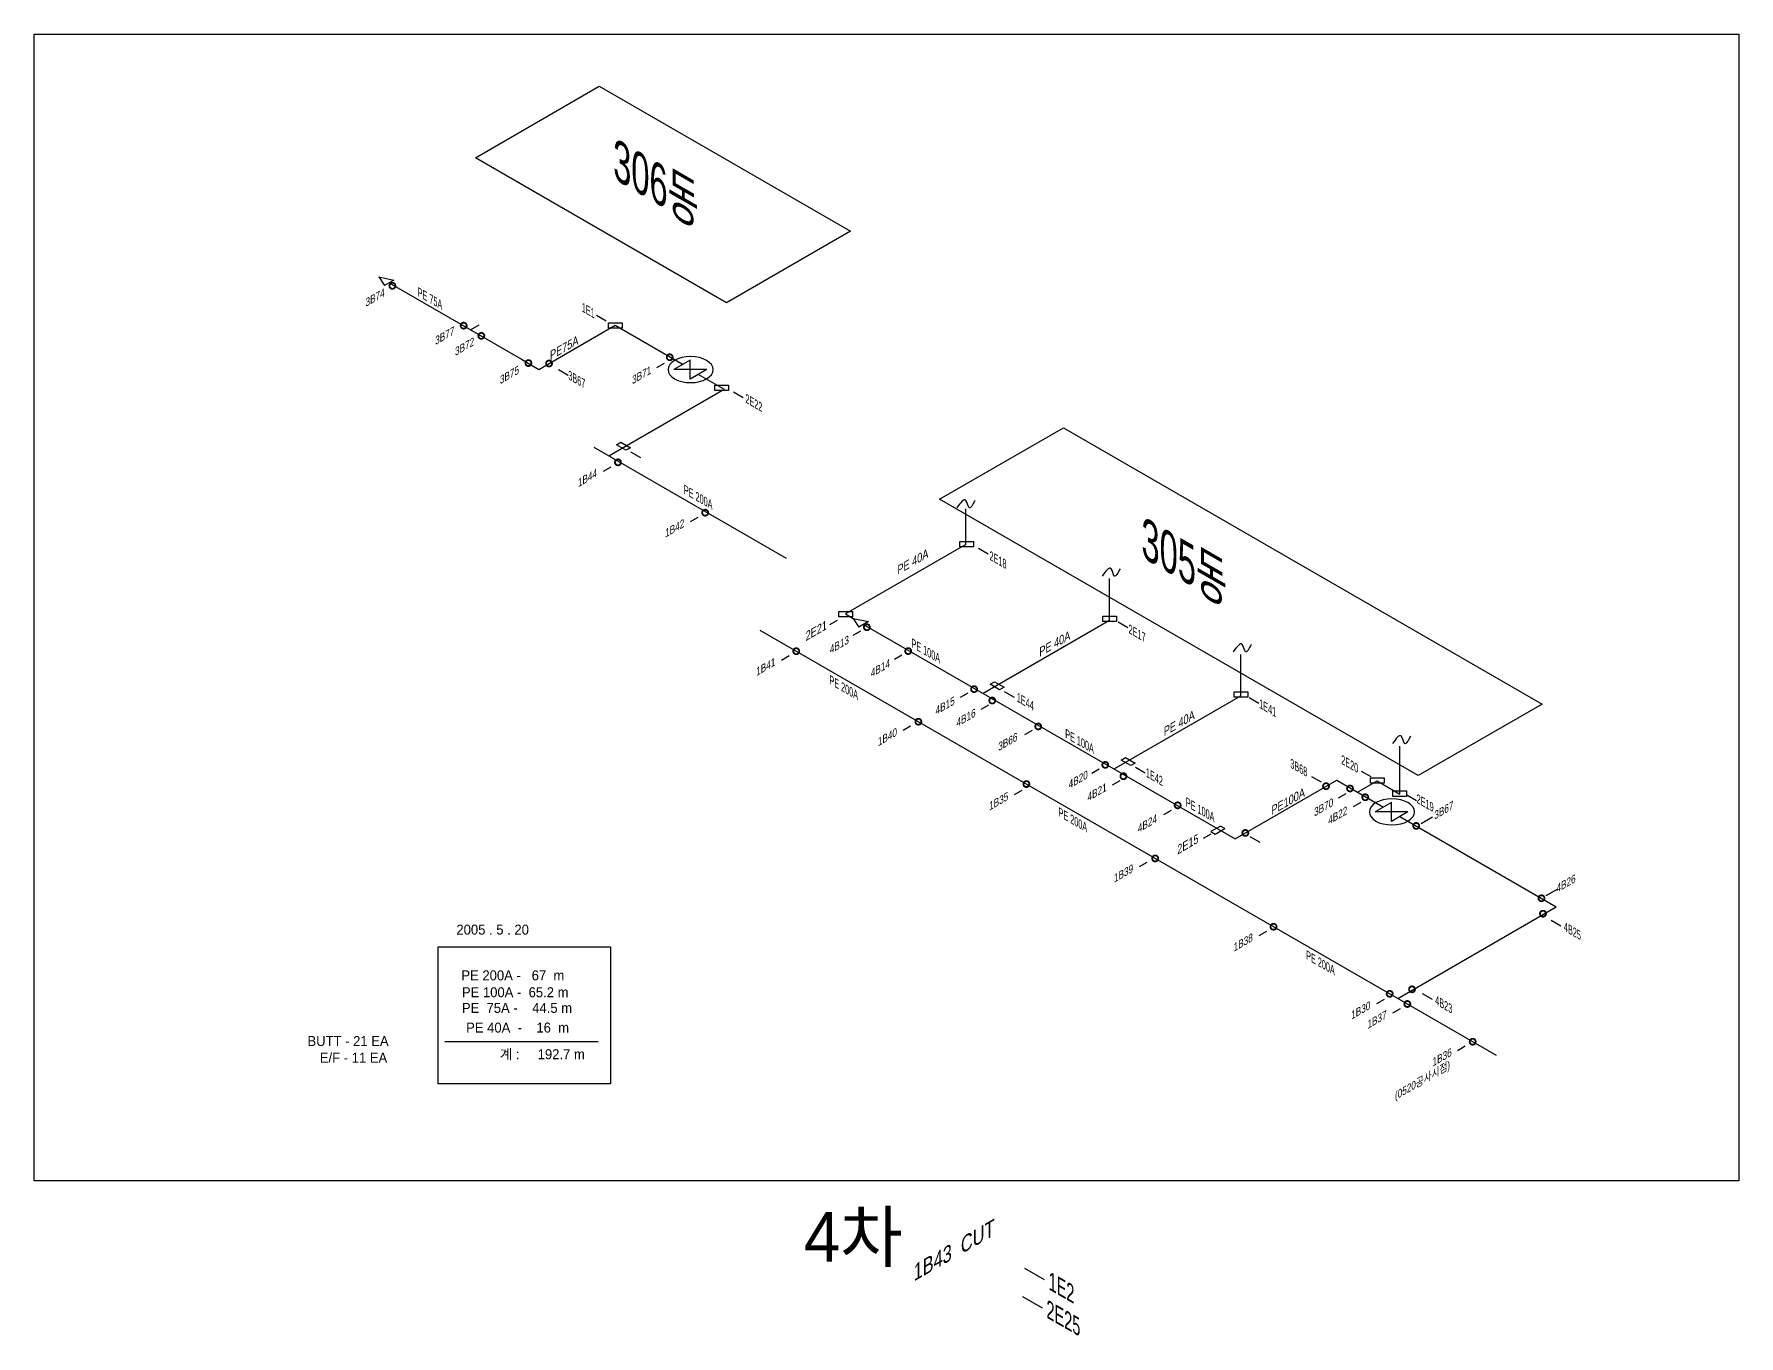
# Model space of a CAD drawing. Extents: x 207357 to 2790028, y 575219 to 1181204.
# Drawn here: x 1628176 to 1883071, y 947092 to 1141750 of the extents above; entities that cross this region are included whole.
import ezdxf

# ---------------------------------------------------------------- set-up
doc = ezdxf.new("R2010")
doc.units = 0
doc.header["$LTSCALE"] = 100
doc.layers.get('0').update_dxf_attribs({"linetype": 'CONTINUOUS'})
for name, color, linetype in [('2차ABF', 4, 'CONTINUOUS'), ('ABF', 4, 'CONTINUOUS'), ('EF', 6, 'CONTINUOUS'), ('GAS', 1, 'CONTINUOUS'), ('GTEXT', 2, 'CONTINUOUS'), ('지시선', 50, 'CONTINUOUS')]:
    doc.layers.add(name, color=color, linetype=linetype)
doc.styles.get("Standard").update_dxf_attribs({"font": 'Dotum.ttf'})
doc.dimstyles.get("Standard").update_dxf_attribs({"dimtxt": 0.18, "dimasz": 0.18, "dimexe": 0.18, "dimexo": 0.0625, "dimgap": 0.09, "dimtad": 0, "dimtih": 1, "dimtoh": 1, "dimdec": 4, "dimzin": 0, "dimdsep": 46, "dimtxsty": 'Standard', "dimcen": 0.09, "dimadec": 0, "dimazin": 0, "dimtfac": 1, "dimtdec": 4, "dimtofl": 0, "dimtmove": 0, "dimatfit": 3, "dimfxl": 0, "dimtolj": 1, "dimtzin": 0, "dimarcsym": 0})

# ---------------------------------------------------------------- blocks, each defined once
blk = doc.blocks.new('E')
at = {"layer": 'EF'}
for p, q in [((266, 588), (-1165, -238)), ((-508, -618), (924, 208)), ((924, 208), (266, 588)), ((-1165, -238), (-508, -618))]:
    blk.add_line(p, q, dxfattribs=at)

msp = doc.modelspace()

# ---------------------------------------------------------------- linework, layer by layer
for p, q in [((1694152, 1123266), (1712660, 1133951)), ((1712660, 1133951), (1750226, 1112262)), ((1731718, 1101577), (1694152, 1123266)), ((1750226, 1112262), (1731718, 1101577)), ((1763570, 1072186), (1782077, 1082871)), ((1782077, 1082871), (1853639, 1041555)), ((1835131, 1030870), (1763570, 1072186)), ((1853639, 1041555), (1835131, 1030870))]:
    msp.add_line(p, q)
at = {"layer": 'ABF', "const_width": 271}
for points in [[(1681300, 1104110, -1), (1682192, 1104110, -1)], [(1691959, 1098156, -1), (1692850, 1098156, -1)], [(1694600, 1096631, -1), (1695491, 1096631, -1)], [(1722771, 1093432, -1), (1723662, 1093432, -1)], [(1701637, 1092559, -1), (1702529, 1092559, -1)], [(1704727, 1092494, -1), (1705618, 1092494, -1)], [(1715025, 1077716, -1), (1715916, 1077716, -1)], [(1728067, 1070186, -1), (1728959, 1070186, -1)], [(1752243, 1053058, -1), (1753134, 1053058, -1)], [(1741682, 1049476, -1), (1742573, 1049476, -1)], [(1758424, 1049490, -1), (1759315, 1049490, -1)], [(1768279, 1043800, -1), (1769170, 1043800, -1)], [(1770998, 1042100, -1), (1771890, 1042100, -1)], [(1759946, 1038931, -1), (1760837, 1038931, -1)], [(1777867, 1038228, -1), (1778758, 1038228, -1)], [(1787886, 1032480, -1), (1788777, 1032480, -1)], [(1776093, 1029609, -1), (1776984, 1029609, -1)], [(1790605, 1030780, -1), (1791497, 1030780, -1)], [(1820895, 1029292, -1), (1821786, 1029292, -1)], [(1824484, 1028951, -1), (1825375, 1028951, -1)], [(1826766, 1027633, -1), (1827657, 1027633, -1)], [(1798711, 1026430, -1), (1799603, 1026430, -1)], [(1808832, 1022299, -1), (1809723, 1022299, -1)], [(1834377, 1023348, -1), (1835268, 1023348, -1)], [(1795354, 1018488, -1), (1796246, 1018488, -1)], [(1853111, 1012532, -1), (1854002, 1012532, -1)], [(1853336, 1010222, -1), (1854228, 1010222, -1)], [(1813044, 1008275, -1), (1813936, 1008275, -1)], [(1833756, 998917, -1), (1834647, 998917, -1)], [(1830413, 998247, -1), (1831305, 998247, -1)], [(1833054, 996722, -1), (1833945, 996722, -1)], [(1842822, 991082, -1), (1843714, 991082, -1)]]:
    msp.add_lwpolyline(points, format="xyb", close=True, dxfattribs=at)
at = {"layer": 'EF'}
for points in [[(1714041, 1098585), (1716083, 1098585), (1716083, 1097774), (1714041, 1097774)], [(1729942, 1089265), (1731983, 1089265), (1731983, 1088454), (1729942, 1088454)], [(1766586, 1065891), (1768627, 1065891), (1768627, 1065081), (1766586, 1065081)], [(1748495, 1055433), (1750536, 1055433), (1750536, 1054623), (1748495, 1054623)], [(1787977, 1054721), (1790018, 1054721), (1790018, 1053911), (1787977, 1053911)], [(1807584, 1043401), (1809625, 1043401), (1809625, 1042591), (1807584, 1042591)], [(1828011, 1030528), (1830052, 1030528), (1830052, 1029718), (1828011, 1029718)], [(1831319, 1028575), (1833361, 1028575), (1833361, 1027765), (1831319, 1027765)]]:
    msp.add_lwpolyline(points, close=True, dxfattribs=at)
at = {"layer": 'GAS'}
for p, q in [((1681266, 1104542), (1701041, 1093125)), ((1693439, 1097514), (1694739, 1098264)), ((1703645, 1091622), (1715073, 1098220)), ((1715073, 1098220), (1725215, 1092365)), ((1701041, 1093125), (1703645, 1091622)), ((1714088, 1078691), (1731346, 1088655)), ((1727514, 1090867), (1731346, 1088655)), ((1740674, 1063341), (1711916, 1079944)), ((1767493, 1065429), (1767493, 1070756)), ((1767493, 1065429), (1749512, 1055048)), ((1788974, 1054099), (1788974, 1060323)), ((1749512, 1055048), (1750659, 1054385)), ((1752209, 1053491), (1805152, 1022924)), ((1770065, 1043182), (1788974, 1054099)), ((1846811, 989036), (1736749, 1052580)), ((1808581, 1042779), (1808581, 1049003)), ((1789672, 1031862), (1808581, 1042779)), ((1832372, 1028119), (1832372, 1035267)), ((1807756, 1021420), (1822940, 1030187)), ((1822940, 1030187), (1829927, 1026153)), ((1826069, 1028380), (1828994, 1030069)), ((1828994, 1030069), (1832372, 1028119)), ((1832373, 1024740), (1855770, 1011232)), ((1805152, 1022924), (1807756, 1021420)), ((1832069, 997548), (1855770, 1011232))]:
    msp.add_line(p, q, dxfattribs=at)
at = {"layer": 'GTEXT'}
for p, q in [((1679717, 1105437), (1680557, 1104133)), ((1679717, 1105437), (1681975, 1104952)), ((1681975, 1104952), (1680557, 1104133)), ((1726291, 1092986), (1723844, 1091574)), ((1728737, 1091574), (1723844, 1091574)), ((1726291, 1090161), (1726291, 1092986)), ((1728737, 1091574), (1726291, 1090161)), ((1750659, 1054385), (1752918, 1053900)), ((1750659, 1054385), (1751499, 1053081)), ((1752918, 1053900), (1751499, 1053081)), ((1831150, 1026859), (1828704, 1025447)), ((1833596, 1025447), (1828704, 1025447)), ((1831150, 1024034), (1831150, 1026859)), ((1833596, 1025447), (1831150, 1024034)), ((1689597, 991119), (1712537, 991119))]:
    msp.add_line(p, q, dxfattribs=at)
for points in [[(1883071, 970288), (1628176, 970288), (1628176, 1141750), (1883071, 1141750)], [(1688596, 1005279), (1714378, 1005279), (1714378, 984774), (1688596, 984774)]]:
    msp.add_lwpolyline(points, close=True, dxfattribs=at)
at = {"layer": 'GTEXT', "ltscale": 0.6, "extrusion": (0, 0, -1)}
for centre in [(1726332, 1091578), (1831191, 1025451)]:
    msp.add_ellipse(centre, major_axis=(-3376, 0), ratio=0.5773503, dxfattribs=at)
at = {"layer": 'GTEXT'}
for points in [[(1768844, 1072031), (1767988, 1070930), (1767499, 1072031), (1766154, 1070930)], [(1790555, 1061816), (1789700, 1060715), (1789210, 1061816), (1787866, 1060715)], [(1810162, 1050496), (1809306, 1049395), (1808817, 1050496), (1807472, 1049395)], [(1833953, 1036760), (1833098, 1035659), (1832609, 1036760), (1831264, 1035659)]]:
    msp.add_spline(points, degree=3, dxfattribs=at)

# ---------------------------------------------------------------- block references
at = {"layer": 'GAS', "xscale": -1}
for p in [(1716161, 1080134), (1772033, 1044314), (1791639, 1032994)]:
    msp.add_blockref('E', p, dxfattribs=at)
at = {"layer": 'GAS'}
msp.add_blockref('E', (1805275, 1022736), dxfattribs=at)

# ---------------------------------------------------------------- texts
at = {"layer": '2차ABF', "oblique": 30}
for s, height, p in [('3B74', 1079.9, (1677732, 1100926)), ('3B77', 1079.9, (1688151, 1095221)), ('3B72', 1079.9, (1691114, 1093594)), ('3B75', 1079.9, (1697821, 1089364)), ('3B71', 1079.9, (1717591, 1089352)), ('1B44', 1079.9, (1709488, 1073963)), ('1B42', 1079.9, (1722530, 1066433)), ('4B13', 1079.9, (1747151, 1049038)), ('1B41', 1079.9, (1736144, 1045723)), ('4B14', 1079.9, (1753274, 1045503)), ('4B15', 1079.9, (1762965, 1039908)), ('4B16', 1079.9, (1766091, 1038103)), ('1B40', 1079.9, (1754331, 1035223)), ('3B66', 1079.9, (1772336, 1034498)), ('4B20', 1079.9, (1782858, 1028853)), ('1B35', 1079.9, (1770976, 1025613)), ('4B21', 1079.9, (1785681, 1026973)), ('3B70', 1079.9, (1819560, 1024713)), ('4B24', 1079.9, (1793207, 1022278)), ('4B22', 1079.9, (1821664, 1023488)), ('3B67', 1079.9, (1837531, 1024256)), ('1B39', 1079.9, (1789639, 1014838)), ('4B26', 1079.9, (1855794, 1013323)), ('1B38', 1079.9, (1807531, 1004508)), ('1B30', 1079.9, (1825111, 994358)), ('1B37', 1079.9, (1827536, 992958)), ('1B36', 1079.9, (1837270, 987338)), ('(0520공사시점)', 1079.9, (1831650, 982333)), ('1B43  CUT', 2159.8, (1759677, 955195))]:
    msp.add_text(s, height=height, rotation=30, dxfattribs=at).set_placement(p)
at = {"layer": 'ABF', "oblique": 330, "width": 0.8}
for s, p in [('3B67', (1708049, 1090148)), ('3B68', (1815998, 1032097)), ('4B25', (1856915, 1007684)), ('4B23', (1837672, 996704))]:
    msp.add_text(s, height=1196.2, rotation=330, dxfattribs=at).set_placement(p)
at = {"layer": 'EF', "oblique": 330, "width": 0.8}
for s, height, p in [('1E1', 1196.2, (1710068, 1100293)), ('2E22', 1196.2, (1734536, 1086656)), ('2E18', 1196.2, (1771033, 1063168)), ('2E17', 1196.2, (1791826, 1052203)), ('1E44', 1196.2, (1775112, 1041973)), ('1E41', 1196.2, (1811346, 1041023)), ('2E20', 1196.2, (1823618, 1032658)), ('1E42', 1196.2, (1794416, 1030728)), ('2E19', 1196.2, (1834893, 1026818)), ('1E2', 2392.4, (1779860, 954065)), ('2E25', 2392.4, (1779541, 949841))]:
    msp.add_text(s, height=height, rotation=330, dxfattribs=at).set_placement(p)
at = {"layer": 'EF', "oblique": 30}
for s, p in [('2E21', (1743540, 1050964)), ('2E15', (1799105, 1019044))]:
    msp.add_text(s, height=1199.9, rotation=30, dxfattribs=at).set_placement(p)
at = {"layer": 'GTEXT', "oblique": 330, "width": 0.8}
for s, height, p in [('306동', 5382.9, (1714758, 1120172)), ('PE 75A', 1196.2, (1685531, 1102597)), ('PE 200A', 1196.2, (1725329, 1073056)), ('305동', 5382.9, (1793745, 1063567)), ('PE 100A', 1196.2, (1759356, 1050078)), ('PE 200A', 1196.2, (1747093, 1044591)), ('PE 100A', 1196.2, (1782347, 1036562)), ('PE 100A', 1196.2, (1800381, 1026315)), ('PE 200A', 1196.2, (1781344, 1024816)), ('PE 200A', 1196.2, (1818367, 1003441))]:
    msp.add_text(s, height=height, rotation=330, dxfattribs=at).set_placement(p)
at = {"layer": 'GTEXT', "oblique": 30}
for s, p in [('PE75A', (1705318, 1092953)), ('PE 40A', (1757265, 1060859)), ('PE 40A', (1778484, 1048608)), ('PE 40A', (1797086, 1036708)), ('PE100A', (1813184, 1024920))]:
    msp.add_text(s, height=1199.9, rotation=30, dxfattribs=at).set_placement(p)
at = {"layer": '지시선'}
for s, height, p in [('2005 . 5 . 20', 1490.66, (1691317, 1007099)), ('PE 200A -   67  m', 1490.66, (1692061, 1000259)), ('PE 100A -  65.2 m', 1490.66, (1692140, 997733)), ('PE  75A -    44.5 m', 1490.66, (1692140, 995390)), ('BUTT - 21 EA', 1490.66, (1669049, 990442)), ('PE 40A  -    16  m', 1490.66, (1692769, 992451)), ('E/F - 11 EA', 1490.66, (1670894, 987947)), ('계 :     192.7 m', 1490.66, (1697805, 988466)), ('4차', 7453.3, (1743273, 958178))]:
    msp.add_text(s, height=height, dxfattribs=at).set_placement(p)

# ---------------------------------------------------------------- leaders
at = {"layer": 'GAS', "color": 2}
for points in [[(1713721, 1098818), (1712266, 1099658)], [(1706579, 1091583), (1708051, 1090733)], [(1722365, 1092509), (1721222, 1091849)], [(1732731, 1088237), (1734204, 1087387)], [(1717358, 1079289), (1718830, 1078439)], [(1714391, 1077007), (1713248, 1076347)], [(1727434, 1069477), (1726290, 1068817)], [(1769376, 1064864), (1770848, 1064014)], [(1748260, 1054089), (1747117, 1053429)], [(1790238, 1053859), (1791710, 1053009)], [(1751757, 1052464), (1750614, 1051804)], [(1741048, 1048767), (1739905, 1048107)], [(1757938, 1048895), (1756795, 1048235)], [(1767794, 1043205), (1766650, 1042545)], [(1773229, 1043469), (1774702, 1042619)], [(1809845, 1042539), (1811317, 1041689)], [(1770877, 1041425), (1769733, 1040765)], [(1759234, 1038267), (1758091, 1037607)], [(1777381, 1037633), (1776238, 1036973)], [(1787444, 1031860), (1786301, 1031200)], [(1790492, 1030100), (1789349, 1029440)], [(1792836, 1032149), (1794308, 1031299)], [(1820669, 1029883), (1819231, 1030713)], [(1828104, 1030682), (1826666, 1031512)], [(1775879, 1028657), (1774736, 1027997)], [(1824290, 1028162), (1823147, 1027502)], [(1833398, 1027983), (1834870, 1027133)], [(1798200, 1025650), (1797057, 1024990)], [(1826542, 1026869), (1825399, 1026209)], [(1835588, 1023721), (1837260, 1024686)], [(1804108, 1022109), (1802965, 1021449)], [(1809961, 1021764), (1811433, 1020914)], [(1794542, 1017882), (1793399, 1017222)], [(1854253, 1012945), (1855925, 1013910)], [(1812434, 1007552), (1811291, 1006892)], [(1854977, 1009274), (1856449, 1008424)], [(1830015, 997402), (1828871, 996742)], [(1835734, 998294), (1837206, 997444)], [(1832439, 996002), (1831296, 995342)], [(1842148, 990397), (1841004, 989737)], [(1776252, 957227), (1779196, 955527)], [(1775933, 953003), (1778877, 951303)]]:
    msp.add_leader(points, dimstyle='Standard', override={"dimtxt": 2.5, "dimasz": 600, "dimexe": 1.25, "dimexo": 0.625, "dimgap": 0.625, "dimtad": 1, "dimtih": 0, "dimtoh": 0, "dimzin": 8, "dimcen": 2.5, "dimclrd": 2, "dimclre": 2, "dimtofl": 1}, dxfattribs=at)

doc.saveas('drawing.dxf')
